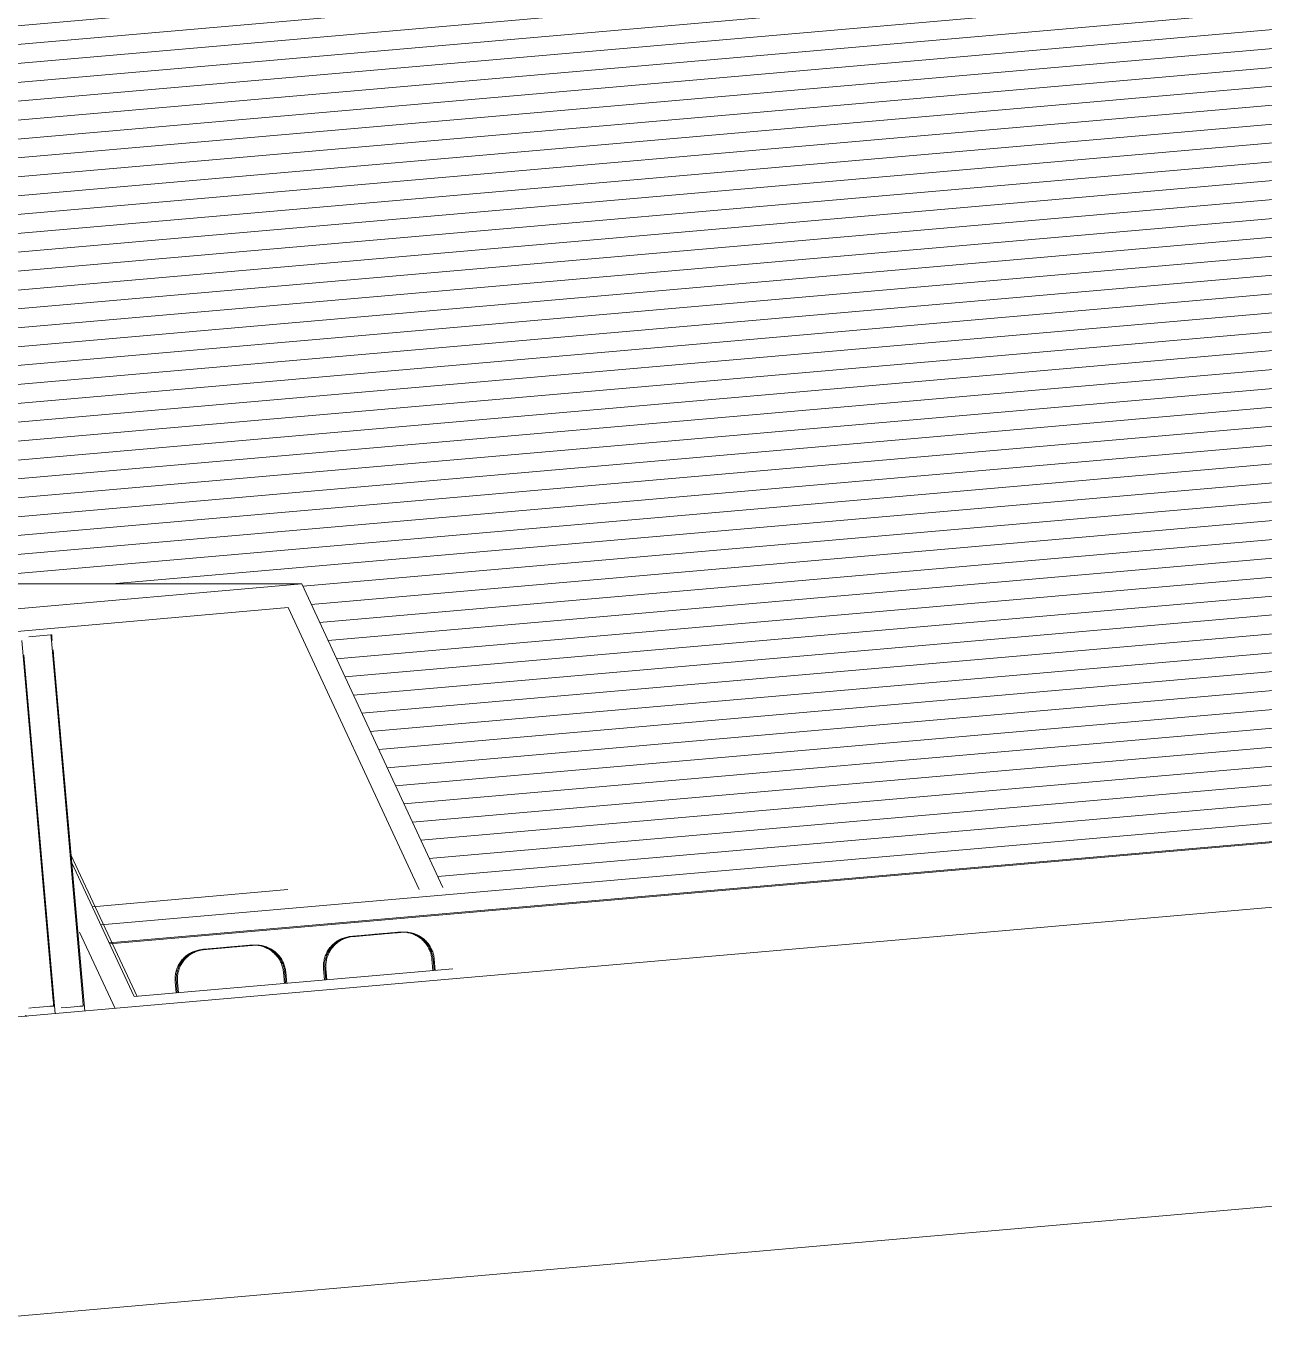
# Model space of a CAD drawing. Header units: millimetres. Extents: x 4237772 to 4686020, y -673 to 29459.
# Drawn here: x 4323002.2 to 4323168.4, y 16759.9 to 16933.9 of the extents above; entities that cross this region are included whole.
import ezdxf

# ---------------------------------------------------------------- set-up
doc = ezdxf.new("R2010")
doc.units = ezdxf.units.MM
for name, color, linetype, lineweight in [('A-ROOF', 132, 'Continuous', 5), ('A-ROOF-PATT', 132, 'Continuous', 5), ('Q-SPCQ', 91, 'Continuous', 5)]:
    doc.layers.add(name, color=color, linetype=linetype, lineweight=lineweight)

# ---------------------------------------------------------------- blocks, each defined once
blk = doc.blocks.new('Static Line_Sayfa_Metal Deck_Pan Mount - Up to 15 _ pitch - Max 2 Users-1865617-SECTION - GRIDS C4-C5')
at = {"layer": 'Q-SPCQ'}
for p, q in [((4323039.24, 16858.97), (4322957.98, 16851.83)), ((4323039.24, 16858.97), (4322991.19, 16858.97)), ((4323058.17, 16818.22), (4323039.24, 16858.97)), ((4322993.68, 16851.95), (4323037.41, 16855.79)), ((4323037.41, 16855.79), (4323055, 16817.94))]:
    blk.add_line(p, q, dxfattribs=at)
blk = doc.blocks.new('Static Line_Sayfa_Metal Deck_Pan Mount - Up to 15 _ pitch - Max 2 Users-1847625-SECTION - GRIDS C4-C5')
at = {"layer": 'Q-SPCQ'}
for p, q in [((4323001.67, 16851.39), (4323005.89, 16803.07)), ((4323005.57, 16852.13), (4323002.6, 16851.87)), ((4323005.69, 16852.13), (4323005.57, 16852.13)), ((4323005.64, 16851.39), (4323009.85, 16803.07)), ((4323001.96, 16849.39), (4323006.17, 16801.3)), ((4323005.93, 16849.39), (4323010.11, 16801.64)), ((4323008.27, 16822.62), (4323017.14, 16803.6)), ((4323016.77, 16803.59), (4323008.36, 16821.61)), ((4323009.43, 16812.22), (4323014.2, 16802)), ((4323052.36, 16812.22), (4323052.37, 16812.22)), ((4323052.52, 16812.22), (4323052.53, 16812.22)), ((4323052.68, 16812.22), (4323052.69, 16812.22)), ((4323056.84, 16807.09), (4323056.71, 16808.59)), ((4323057, 16807.09), (4323056.87, 16808.59)), ((4323057.16, 16807.09), (4323057.03, 16808.59)), ((4323059.5, 16807.33), (4323016.77, 16803.59)), ((4323036.92, 16805.35), (4323036.79, 16806.84)), ((4323037.08, 16805.35), (4323036.95, 16806.84)), ((4323037.24, 16805.35), (4323037.11, 16806.84)), ((4323042.17, 16807.32), (4323042.3, 16805.82)), ((4323042.33, 16807.32), (4323042.46, 16805.82)), ((4323042.49, 16807.32), (4323042.62, 16805.82)), ((4323022.25, 16805.57), (4323022.38, 16804.08)), ((4323022.41, 16805.57), (4323022.54, 16804.08)), ((4323022.56, 16805.57), (4323022.7, 16804.08)), ((4323005.95, 16802.32), (4323005.92, 16802.32)), ((4323009.92, 16802.32), (4323009.89, 16802.32))]:
    blk.add_line(p, q, dxfattribs=at)
at = {"layer": 'Q-SPCQ', "flags": 128}
for points in [[(4323042.17, 16807.32), (4323042.16, 16807.47), (4323042.16, 16807.63), (4323042.16, 16807.79), (4323042.17, 16807.95), (4323042.18, 16808.11), (4323042.2, 16808.27), (4323042.23, 16808.43), (4323042.26, 16808.59), (4323042.3, 16808.74), (4323042.35, 16808.89), (4323042.4, 16809.05), (4323042.46, 16809.19), (4323042.52, 16809.34), (4323042.59, 16809.49), (4323042.67, 16809.63), (4323042.75, 16809.76), (4323042.84, 16809.9), (4323042.93, 16810.03), (4323043.03, 16810.16), (4323043.13, 16810.28), (4323043.24, 16810.4), (4323043.35, 16810.51), (4323043.46, 16810.62), (4323043.58, 16810.73), (4323043.71, 16810.83), (4323043.84, 16810.92), (4323043.97, 16811.01), (4323044.11, 16811.1), (4323044.24, 16811.18), (4323044.39, 16811.25), (4323044.53, 16811.32), (4323044.68, 16811.38), (4323044.83, 16811.44), (4323044.98, 16811.49), (4323045.13, 16811.53), (4323045.29, 16811.57), (4323045.45, 16811.6), (4323045.6, 16811.63), (4323045.76, 16811.64), (4323045.81, 16811.65)], [(4323042.33, 16807.32), (4323042.32, 16807.47), (4323042.31, 16807.63), (4323042.32, 16807.79), (4323042.32, 16807.95), (4323042.34, 16808.11), (4323042.36, 16808.27), (4323042.39, 16808.43), (4323042.42, 16808.59), (4323042.46, 16808.74), (4323042.51, 16808.89), (4323042.56, 16809.05), (4323042.62, 16809.19), (4323042.68, 16809.34), (4323042.75, 16809.49), (4323042.83, 16809.63), (4323042.91, 16809.76), (4323043, 16809.9), (4323043.09, 16810.03), (4323043.19, 16810.16), (4323043.29, 16810.28), (4323043.39, 16810.4), (4323043.51, 16810.51), (4323043.62, 16810.62), (4323043.74, 16810.73), (4323043.87, 16810.83), (4323044, 16810.92), (4323044.13, 16811.01), (4323044.26, 16811.1), (4323044.4, 16811.18), (4323044.55, 16811.25), (4323044.69, 16811.32), (4323044.84, 16811.38), (4323044.99, 16811.44), (4323045.14, 16811.49), (4323045.29, 16811.53), (4323045.45, 16811.57), (4323045.61, 16811.6), (4323045.76, 16811.63), (4323045.92, 16811.64), (4323045.97, 16811.65)], [(4323042.49, 16807.32), (4323042.48, 16807.47), (4323042.47, 16807.63), (4323042.48, 16807.79), (4323042.48, 16807.95), (4323042.5, 16808.11), (4323042.52, 16808.27), (4323042.55, 16808.43), (4323042.58, 16808.59), (4323042.62, 16808.74), (4323042.67, 16808.89), (4323042.72, 16809.05), (4323042.78, 16809.19), (4323042.84, 16809.34), (4323042.91, 16809.49), (4323042.99, 16809.63), (4323043.07, 16809.76), (4323043.16, 16809.9), (4323043.25, 16810.03), (4323043.35, 16810.16), (4323043.45, 16810.28), (4323043.55, 16810.4), (4323043.67, 16810.51), (4323043.78, 16810.62), (4323043.9, 16810.73), (4323044.03, 16810.83), (4323044.16, 16810.92), (4323044.29, 16811.01), (4323044.42, 16811.1), (4323044.56, 16811.18), (4323044.7, 16811.25), (4323044.85, 16811.32), (4323045, 16811.38), (4323045.15, 16811.44), (4323045.3, 16811.49), (4323045.45, 16811.53), (4323045.61, 16811.57), (4323045.77, 16811.6), (4323045.92, 16811.63), (4323046.08, 16811.64), (4323046.13, 16811.65)], [(4323045.81, 16811.65), (4323045.82, 16811.65), (4323045.83, 16811.65), (4323045.85, 16811.65), (4323045.87, 16811.65), (4323045.9, 16811.66), (4323045.93, 16811.66), (4323045.97, 16811.66), (4323046.02, 16811.67), (4323046.07, 16811.67), (4323046.12, 16811.68), (4323046.18, 16811.68), (4323046.24, 16811.69), (4323046.31, 16811.69), (4323046.38, 16811.7), (4323046.46, 16811.71), (4323046.54, 16811.71), (4323046.62, 16811.72), (4323046.71, 16811.73), (4323046.8, 16811.74), (4323046.9, 16811.74), (4323047, 16811.75), (4323047.1, 16811.76), (4323047.21, 16811.77), (4323047.32, 16811.78), (4323047.43, 16811.79), (4323047.54, 16811.8), (4323047.66, 16811.81), (4323047.78, 16811.82), (4323047.9, 16811.83), (4323048.02, 16811.84), (4323048.15, 16811.85), (4323048.28, 16811.86), (4323048.4, 16811.88), (4323048.53, 16811.89), (4323048.66, 16811.9), (4323048.79, 16811.91), (4323048.92, 16811.92), (4323049.06, 16811.93), (4323049.09, 16811.94)], [(4323049.09, 16811.94), (4323048.96, 16811.92), (4323048.83, 16811.91), (4323048.7, 16811.9), (4323048.57, 16811.89), (4323048.44, 16811.88), (4323048.31, 16811.87), (4323048.18, 16811.86), (4323048.06, 16811.85), (4323047.93, 16811.83), (4323047.81, 16811.82), (4323047.69, 16811.81), (4323047.57, 16811.8), (4323047.46, 16811.79), (4323047.34, 16811.78), (4323047.23, 16811.77), (4323047.13, 16811.76), (4323047.02, 16811.76), (4323046.92, 16811.75), (4323046.83, 16811.74), (4323046.73, 16811.73), (4323046.64, 16811.72), (4323046.56, 16811.71), (4323046.48, 16811.71), (4323046.4, 16811.7), (4323046.33, 16811.69), (4323046.26, 16811.69), (4323046.19, 16811.68), (4323046.13, 16811.68), (4323046.08, 16811.67), (4323046.03, 16811.67), (4323045.98, 16811.66), (4323045.94, 16811.66), (4323045.91, 16811.66), (4323045.88, 16811.65), (4323045.85, 16811.65), (4323045.83, 16811.65), (4323045.82, 16811.65), (4323045.81, 16811.65)], [(4323045.97, 16811.65), (4323045.98, 16811.65), (4323045.99, 16811.65), (4323046.01, 16811.65), (4323046.03, 16811.65), (4323046.06, 16811.66), (4323046.09, 16811.66), (4323046.13, 16811.66), (4323046.18, 16811.67), (4323046.23, 16811.67), (4323046.28, 16811.68), (4323046.34, 16811.68), (4323046.4, 16811.69), (4323046.47, 16811.69), (4323046.54, 16811.7), (4323046.62, 16811.71), (4323046.7, 16811.71), (4323046.78, 16811.72), (4323046.87, 16811.73), (4323046.96, 16811.74), (4323047.06, 16811.74), (4323047.16, 16811.75), (4323047.26, 16811.76), (4323047.37, 16811.77), (4323047.48, 16811.78), (4323047.59, 16811.79), (4323047.7, 16811.8), (4323047.82, 16811.81), (4323047.94, 16811.82), (4323048.06, 16811.83), (4323048.18, 16811.84), (4323048.31, 16811.85), (4323048.44, 16811.86), (4323048.56, 16811.88), (4323048.69, 16811.89), (4323048.82, 16811.9), (4323048.95, 16811.91), (4323049.08, 16811.92), (4323049.22, 16811.93), (4323049.25, 16811.94)], [(4323049.25, 16811.94), (4323049.12, 16811.92), (4323048.99, 16811.91), (4323048.86, 16811.9), (4323048.73, 16811.89), (4323048.6, 16811.88), (4323048.47, 16811.87), (4323048.34, 16811.86), (4323048.22, 16811.85), (4323048.09, 16811.83), (4323047.97, 16811.82), (4323047.85, 16811.81), (4323047.73, 16811.8), (4323047.62, 16811.79), (4323047.5, 16811.78), (4323047.39, 16811.77), (4323047.29, 16811.76), (4323047.18, 16811.76), (4323047.08, 16811.75), (4323046.99, 16811.74), (4323046.89, 16811.73), (4323046.8, 16811.72), (4323046.72, 16811.71), (4323046.64, 16811.71), (4323046.56, 16811.7), (4323046.49, 16811.69), (4323046.42, 16811.69), (4323046.35, 16811.68), (4323046.29, 16811.68), (4323046.24, 16811.67), (4323046.19, 16811.67), (4323046.14, 16811.66), (4323046.1, 16811.66), (4323046.07, 16811.66), (4323046.04, 16811.65), (4323046.01, 16811.65), (4323045.99, 16811.65), (4323045.98, 16811.65), (4323045.97, 16811.65)], [(4323046.13, 16811.65), (4323046.14, 16811.65), (4323046.15, 16811.65), (4323046.17, 16811.65), (4323046.19, 16811.65), (4323046.22, 16811.66), (4323046.25, 16811.66), (4323046.29, 16811.66), (4323046.34, 16811.67), (4323046.38, 16811.67), (4323046.44, 16811.68), (4323046.5, 16811.68), (4323046.56, 16811.69), (4323046.63, 16811.69), (4323046.7, 16811.7), (4323046.78, 16811.71), (4323046.86, 16811.71), (4323046.94, 16811.72), (4323047.03, 16811.73), (4323047.12, 16811.74), (4323047.22, 16811.74), (4323047.32, 16811.75), (4323047.42, 16811.76), (4323047.53, 16811.77), (4323047.64, 16811.78), (4323047.75, 16811.79), (4323047.86, 16811.8), (4323047.98, 16811.81), (4323048.1, 16811.82), (4323048.22, 16811.83), (4323048.34, 16811.84), (4323048.47, 16811.85), (4323048.6, 16811.86), (4323048.72, 16811.88), (4323048.85, 16811.89), (4323048.98, 16811.9), (4323049.11, 16811.91), (4323049.24, 16811.92), (4323049.38, 16811.93), (4323049.41, 16811.94)], [(4323049.41, 16811.94), (4323049.28, 16811.92), (4323049.15, 16811.91), (4323049.01, 16811.9), (4323048.88, 16811.89), (4323048.76, 16811.88), (4323048.63, 16811.87), (4323048.5, 16811.86), (4323048.37, 16811.85), (4323048.25, 16811.83), (4323048.13, 16811.82), (4323048.01, 16811.81), (4323047.89, 16811.8), (4323047.78, 16811.79), (4323047.66, 16811.78), (4323047.55, 16811.77), (4323047.45, 16811.76), (4323047.34, 16811.76), (4323047.24, 16811.75), (4323047.15, 16811.74), (4323047.05, 16811.73), (4323046.96, 16811.72), (4323046.88, 16811.71), (4323046.8, 16811.71), (4323046.72, 16811.7), (4323046.64, 16811.69), (4323046.58, 16811.69), (4323046.51, 16811.68), (4323046.45, 16811.68), (4323046.4, 16811.67), (4323046.35, 16811.67), (4323046.3, 16811.66), (4323046.26, 16811.66), (4323046.23, 16811.66), (4323046.2, 16811.65), (4323046.17, 16811.65), (4323046.15, 16811.65), (4323046.14, 16811.65), (4323046.13, 16811.65)], [(4323052.37, 16812.22), (4323052.37, 16812.22), (4323052.35, 16812.22), (4323052.34, 16812.22), (4323052.31, 16812.22), (4323052.28, 16812.22), (4323052.25, 16812.21), (4323052.21, 16812.21), (4323052.17, 16812.21), (4323052.12, 16812.2), (4323052.06, 16812.2), (4323052.01, 16812.19), (4323051.94, 16812.19), (4323051.88, 16812.18), (4323051.8, 16812.17), (4323051.73, 16812.17), (4323051.65, 16812.16), (4323051.56, 16812.15), (4323051.47, 16812.14), (4323051.38, 16812.14), (4323051.28, 16812.13), (4323051.19, 16812.12), (4323051.08, 16812.11), (4323050.98, 16812.1), (4323050.87, 16812.09), (4323050.75, 16812.08), (4323050.64, 16812.07), (4323050.52, 16812.06), (4323050.4, 16812.05), (4323050.28, 16812.04), (4323050.16, 16812.03), (4323050.03, 16812.02), (4323049.91, 16812.01), (4323049.78, 16812), (4323049.65, 16811.99), (4323049.52, 16811.97), (4323049.39, 16811.96), (4323049.26, 16811.95), (4323049.13, 16811.94), (4323049.09, 16811.94)], [(4323049.09, 16811.94), (4323049.23, 16811.95), (4323049.36, 16811.96), (4323049.49, 16811.97), (4323049.62, 16811.98), (4323049.75, 16811.99), (4323049.87, 16812), (4323050, 16812.02), (4323050.13, 16812.03), (4323050.25, 16812.04), (4323050.37, 16812.05), (4323050.49, 16812.06), (4323050.61, 16812.07), (4323050.73, 16812.08), (4323050.84, 16812.09), (4323050.95, 16812.1), (4323051.06, 16812.11), (4323051.16, 16812.12), (4323051.26, 16812.13), (4323051.36, 16812.13), (4323051.45, 16812.14), (4323051.54, 16812.15), (4323051.63, 16812.16), (4323051.71, 16812.16), (4323051.78, 16812.17), (4323051.86, 16812.18), (4323051.93, 16812.18), (4323051.99, 16812.19), (4323052.05, 16812.19), (4323052.1, 16812.2), (4323052.15, 16812.2), (4323052.2, 16812.21), (4323052.24, 16812.21), (4323052.28, 16812.21), (4323052.3, 16812.22), (4323052.33, 16812.22), (4323052.35, 16812.22), (4323052.36, 16812.22)], [(4323052.53, 16812.22), (4323052.53, 16812.22), (4323052.51, 16812.22), (4323052.49, 16812.22), (4323052.47, 16812.22), (4323052.44, 16812.22), (4323052.41, 16812.21), (4323052.37, 16812.21), (4323052.33, 16812.21), (4323052.28, 16812.2), (4323052.22, 16812.2), (4323052.17, 16812.19), (4323052.1, 16812.19), (4323052.03, 16812.18), (4323051.96, 16812.17), (4323051.89, 16812.17), (4323051.81, 16812.16), (4323051.72, 16812.15), (4323051.63, 16812.14), (4323051.54, 16812.14), (4323051.44, 16812.13), (4323051.34, 16812.12), (4323051.24, 16812.11), (4323051.14, 16812.1), (4323051.03, 16812.09), (4323050.91, 16812.08), (4323050.8, 16812.07), (4323050.68, 16812.06), (4323050.56, 16812.05), (4323050.44, 16812.04), (4323050.32, 16812.03), (4323050.19, 16812.02), (4323050.07, 16812.01), (4323049.94, 16812), (4323049.81, 16811.99), (4323049.68, 16811.97), (4323049.55, 16811.96), (4323049.42, 16811.95), (4323049.29, 16811.94), (4323049.25, 16811.94)], [(4323049.25, 16811.94), (4323049.38, 16811.95), (4323049.52, 16811.96), (4323049.65, 16811.97), (4323049.78, 16811.98), (4323049.91, 16811.99), (4323050.03, 16812), (4323050.16, 16812.02), (4323050.29, 16812.03), (4323050.41, 16812.04), (4323050.53, 16812.05), (4323050.65, 16812.06), (4323050.77, 16812.07), (4323050.89, 16812.08), (4323051, 16812.09), (4323051.11, 16812.1), (4323051.22, 16812.11), (4323051.32, 16812.12), (4323051.42, 16812.13), (4323051.52, 16812.13), (4323051.61, 16812.14), (4323051.7, 16812.15), (4323051.78, 16812.16), (4323051.87, 16812.16), (4323051.94, 16812.17), (4323052.02, 16812.18), (4323052.09, 16812.18), (4323052.15, 16812.19), (4323052.21, 16812.19), (4323052.26, 16812.2), (4323052.31, 16812.2), (4323052.36, 16812.21), (4323052.4, 16812.21), (4323052.43, 16812.21), (4323052.46, 16812.22), (4323052.49, 16812.22), (4323052.51, 16812.22), (4323052.52, 16812.22)], [(4323052.69, 16812.22), (4323052.69, 16812.22), (4323052.67, 16812.22), (4323052.65, 16812.22), (4323052.63, 16812.22), (4323052.6, 16812.22), (4323052.57, 16812.21), (4323052.53, 16812.21), (4323052.49, 16812.21), (4323052.44, 16812.2), (4323052.38, 16812.2), (4323052.32, 16812.19), (4323052.26, 16812.19), (4323052.19, 16812.18), (4323052.12, 16812.17), (4323052.05, 16812.17), (4323051.97, 16812.16), (4323051.88, 16812.15), (4323051.79, 16812.14), (4323051.7, 16812.14), (4323051.6, 16812.13), (4323051.5, 16812.12), (4323051.4, 16812.11), (4323051.29, 16812.1), (4323051.19, 16812.09), (4323051.07, 16812.08), (4323050.96, 16812.07), (4323050.84, 16812.06), (4323050.72, 16812.05), (4323050.6, 16812.04), (4323050.48, 16812.03), (4323050.35, 16812.02), (4323050.23, 16812.01), (4323050.1, 16812), (4323049.97, 16811.99), (4323049.84, 16811.97), (4323049.71, 16811.96), (4323049.58, 16811.95), (4323049.45, 16811.94), (4323049.41, 16811.94)], [(4323049.41, 16811.94), (4323049.54, 16811.95), (4323049.68, 16811.96), (4323049.81, 16811.97), (4323049.94, 16811.98), (4323050.07, 16811.99), (4323050.19, 16812), (4323050.32, 16812.02), (4323050.45, 16812.03), (4323050.57, 16812.04), (4323050.69, 16812.05), (4323050.81, 16812.06), (4323050.93, 16812.07), (4323051.04, 16812.08), (4323051.16, 16812.09), (4323051.27, 16812.1), (4323051.37, 16812.11), (4323051.48, 16812.12), (4323051.58, 16812.13), (4323051.68, 16812.13), (4323051.77, 16812.14), (4323051.86, 16812.15), (4323051.94, 16812.16), (4323052.03, 16812.16), (4323052.1, 16812.17), (4323052.18, 16812.18), (4323052.25, 16812.18), (4323052.31, 16812.19), (4323052.37, 16812.19), (4323052.42, 16812.2), (4323052.47, 16812.2), (4323052.52, 16812.21), (4323052.56, 16812.21), (4323052.59, 16812.21), (4323052.62, 16812.22), (4323052.65, 16812.22), (4323052.67, 16812.22), (4323052.68, 16812.22)], [(4323052.38, 16812.22), (4323052.54, 16812.23), (4323052.7, 16812.24), (4323052.86, 16812.24), (4323053.02, 16812.23), (4323053.18, 16812.21), (4323053.33, 16812.19), (4323053.49, 16812.16), (4323053.65, 16812.13), (4323053.8, 16812.09), (4323053.96, 16812.04), (4323054.11, 16811.99), (4323054.26, 16811.93), (4323054.4, 16811.87), (4323054.55, 16811.8), (4323054.69, 16811.72), (4323054.83, 16811.64), (4323054.96, 16811.56), (4323055.09, 16811.46), (4323055.22, 16811.37), (4323055.34, 16811.27), (4323055.46, 16811.16), (4323055.57, 16811.05), (4323055.68, 16810.93), (4323055.79, 16810.81), (4323055.89, 16810.69), (4323055.99, 16810.56), (4323056.08, 16810.42), (4323056.16, 16810.29), (4323056.24, 16810.15), (4323056.31, 16810.01), (4323056.38, 16809.86), (4323056.44, 16809.72), (4323056.5, 16809.57), (4323056.55, 16809.41), (4323056.59, 16809.26), (4323056.63, 16809.1), (4323056.66, 16808.95), (4323056.69, 16808.79), (4323056.71, 16808.63), (4323056.71, 16808.59)], [(4323052.54, 16812.22), (4323052.7, 16812.23), (4323052.86, 16812.24), (4323053.02, 16812.24), (4323053.18, 16812.23), (4323053.34, 16812.21), (4323053.49, 16812.19), (4323053.65, 16812.16), (4323053.81, 16812.13), (4323053.96, 16812.09), (4323054.12, 16812.04), (4323054.27, 16811.99), (4323054.42, 16811.93), (4323054.56, 16811.87), (4323054.71, 16811.8), (4323054.85, 16811.72), (4323054.99, 16811.64), (4323055.12, 16811.56), (4323055.25, 16811.46), (4323055.38, 16811.37), (4323055.5, 16811.27), (4323055.62, 16811.16), (4323055.73, 16811.05), (4323055.84, 16810.93), (4323055.95, 16810.81), (4323056.05, 16810.69), (4323056.15, 16810.56), (4323056.24, 16810.42), (4323056.32, 16810.29), (4323056.4, 16810.15), (4323056.47, 16810.01), (4323056.54, 16809.86), (4323056.6, 16809.72), (4323056.66, 16809.57), (4323056.71, 16809.41), (4323056.75, 16809.26), (4323056.79, 16809.1), (4323056.82, 16808.95), (4323056.85, 16808.79), (4323056.87, 16808.63), (4323056.87, 16808.59)], [(4323052.7, 16812.22), (4323052.86, 16812.23), (4323053.02, 16812.24), (4323053.18, 16812.24), (4323053.34, 16812.23), (4323053.49, 16812.21), (4323053.65, 16812.19), (4323053.81, 16812.16), (4323053.97, 16812.13), (4323054.12, 16812.09), (4323054.28, 16812.04), (4323054.43, 16811.99), (4323054.58, 16811.93), (4323054.72, 16811.87), (4323054.87, 16811.8), (4323055.01, 16811.72), (4323055.14, 16811.64), (4323055.28, 16811.56), (4323055.41, 16811.46), (4323055.54, 16811.37), (4323055.66, 16811.27), (4323055.78, 16811.16), (4323055.89, 16811.05), (4323056, 16810.93), (4323056.11, 16810.81), (4323056.21, 16810.69), (4323056.3, 16810.56), (4323056.39, 16810.42), (4323056.48, 16810.29), (4323056.56, 16810.15), (4323056.63, 16810.01), (4323056.7, 16809.86), (4323056.76, 16809.72), (4323056.82, 16809.57), (4323056.87, 16809.41), (4323056.91, 16809.26), (4323056.95, 16809.1), (4323056.98, 16808.95), (4323057.01, 16808.79), (4323057.03, 16808.63), (4323057.03, 16808.59)], [(4323022.25, 16805.57), (4323022.24, 16805.73), (4323022.23, 16805.89), (4323022.23, 16806.05), (4323022.24, 16806.21), (4323022.26, 16806.37), (4323022.28, 16806.53), (4323022.31, 16806.69), (4323022.34, 16806.84), (4323022.38, 16807), (4323022.43, 16807.15), (4323022.48, 16807.3), (4323022.54, 16807.45), (4323022.6, 16807.6), (4323022.67, 16807.74), (4323022.75, 16807.88), (4323022.83, 16808.02), (4323022.91, 16808.16), (4323023.01, 16808.29), (4323023.1, 16808.41), (4323023.2, 16808.54), (4323023.31, 16808.66), (4323023.42, 16808.77), (4323023.54, 16808.88), (4323023.66, 16808.99), (4323023.78, 16809.09), (4323023.91, 16809.18), (4323024.05, 16809.27), (4323024.18, 16809.36), (4323024.32, 16809.43), (4323024.46, 16809.51), (4323024.61, 16809.58), (4323024.75, 16809.64), (4323024.9, 16809.69), (4323025.06, 16809.74), (4323025.21, 16809.79), (4323025.37, 16809.83), (4323025.52, 16809.86), (4323025.68, 16809.88), (4323025.84, 16809.9), (4323025.88, 16809.91)], [(4323022.41, 16805.57), (4323022.39, 16805.73), (4323022.39, 16805.89), (4323022.39, 16806.05), (4323022.4, 16806.21), (4323022.42, 16806.37), (4323022.44, 16806.53), (4323022.46, 16806.69), (4323022.5, 16806.84), (4323022.54, 16807), (4323022.58, 16807.15), (4323022.64, 16807.3), (4323022.69, 16807.45), (4323022.76, 16807.6), (4323022.83, 16807.74), (4323022.9, 16807.88), (4323022.99, 16808.02), (4323023.07, 16808.16), (4323023.16, 16808.29), (4323023.26, 16808.41), (4323023.36, 16808.54), (4323023.47, 16808.66), (4323023.58, 16808.77), (4323023.7, 16808.88), (4323023.82, 16808.99), (4323023.94, 16809.09), (4323024.07, 16809.18), (4323024.2, 16809.27), (4323024.34, 16809.36), (4323024.48, 16809.43), (4323024.62, 16809.51), (4323024.77, 16809.58), (4323024.91, 16809.64), (4323025.06, 16809.69), (4323025.22, 16809.74), (4323025.37, 16809.79), (4323025.53, 16809.83), (4323025.68, 16809.86), (4323025.84, 16809.88), (4323026, 16809.9), (4323026.04, 16809.91)], [(4323022.56, 16805.57), (4323022.55, 16805.73), (4323022.55, 16805.89), (4323022.55, 16806.05), (4323022.56, 16806.21), (4323022.58, 16806.37), (4323022.6, 16806.53), (4323022.62, 16806.69), (4323022.66, 16806.84), (4323022.7, 16807), (4323022.74, 16807.15), (4323022.8, 16807.3), (4323022.85, 16807.45), (4323022.92, 16807.6), (4323022.99, 16807.74), (4323023.06, 16807.88), (4323023.15, 16808.02), (4323023.23, 16808.16), (4323023.32, 16808.29), (4323023.42, 16808.41), (4323023.52, 16808.54), (4323023.63, 16808.66), (4323023.74, 16808.77), (4323023.86, 16808.88), (4323023.98, 16808.99), (4323024.1, 16809.09), (4323024.23, 16809.18), (4323024.36, 16809.27), (4323024.5, 16809.36), (4323024.64, 16809.43), (4323024.78, 16809.51), (4323024.93, 16809.58), (4323025.07, 16809.64), (4323025.22, 16809.69), (4323025.38, 16809.74), (4323025.53, 16809.79), (4323025.68, 16809.83), (4323025.84, 16809.86), (4323026, 16809.88), (4323026.16, 16809.9), (4323026.2, 16809.91)], [(4323025.89, 16809.91), (4323025.89, 16809.91), (4323025.91, 16809.91), (4323025.92, 16809.91), (4323025.95, 16809.91), (4323025.98, 16809.91), (4323026.01, 16809.92), (4323026.05, 16809.92), (4323026.09, 16809.92), (4323026.14, 16809.93), (4323026.2, 16809.93), (4323026.25, 16809.94), (4323026.32, 16809.94), (4323026.38, 16809.95), (4323026.46, 16809.96), (4323026.53, 16809.96), (4323026.61, 16809.97), (4323026.7, 16809.98), (4323026.79, 16809.98), (4323026.88, 16809.99), (4323026.97, 16810), (4323027.07, 16810.01), (4323027.18, 16810.02), (4323027.28, 16810.03), (4323027.39, 16810.04), (4323027.5, 16810.05), (4323027.62, 16810.06), (4323027.74, 16810.07), (4323027.86, 16810.08), (4323027.98, 16810.09), (4323028.1, 16810.1), (4323028.23, 16810.11), (4323028.35, 16810.12), (4323028.48, 16810.13), (4323028.61, 16810.14), (4323028.74, 16810.16), (4323028.87, 16810.17), (4323029, 16810.18), (4323029.13, 16810.19), (4323029.17, 16810.19)], [(4323029.17, 16810.19), (4323029.03, 16810.18), (4323028.9, 16810.17), (4323028.77, 16810.16), (4323028.64, 16810.15), (4323028.51, 16810.14), (4323028.38, 16810.12), (4323028.26, 16810.11), (4323028.13, 16810.1), (4323028.01, 16810.09), (4323027.89, 16810.08), (4323027.77, 16810.07), (4323027.65, 16810.06), (4323027.53, 16810.05), (4323027.42, 16810.04), (4323027.31, 16810.03), (4323027.2, 16810.02), (4323027.1, 16810.01), (4323027, 16810), (4323026.9, 16809.99), (4323026.81, 16809.99), (4323026.72, 16809.98), (4323026.63, 16809.97), (4323026.55, 16809.96), (4323026.48, 16809.96), (4323026.4, 16809.95), (4323026.33, 16809.95), (4323026.27, 16809.94), (4323026.21, 16809.93), (4323026.15, 16809.93), (4323026.1, 16809.93), (4323026.06, 16809.92), (4323026.02, 16809.92), (4323025.98, 16809.91), (4323025.95, 16809.91), (4323025.93, 16809.91), (4323025.91, 16809.91), (4323025.9, 16809.91), (4323025.89, 16809.91)], [(4323026.04, 16809.91), (4323026.05, 16809.91), (4323026.07, 16809.91), (4323026.08, 16809.91), (4323026.11, 16809.91), (4323026.14, 16809.91), (4323026.17, 16809.92), (4323026.21, 16809.92), (4323026.25, 16809.92), (4323026.3, 16809.93), (4323026.35, 16809.93), (4323026.41, 16809.94), (4323026.48, 16809.94), (4323026.54, 16809.95), (4323026.62, 16809.96), (4323026.69, 16809.96), (4323026.77, 16809.97), (4323026.86, 16809.98), (4323026.95, 16809.98), (4323027.04, 16809.99), (4323027.13, 16810), (4323027.23, 16810.01), (4323027.34, 16810.02), (4323027.44, 16810.03), (4323027.55, 16810.04), (4323027.66, 16810.05), (4323027.78, 16810.06), (4323027.9, 16810.07), (4323028.02, 16810.08), (4323028.14, 16810.09), (4323028.26, 16810.1), (4323028.39, 16810.11), (4323028.51, 16810.12), (4323028.64, 16810.13), (4323028.77, 16810.14), (4323028.9, 16810.16), (4323029.03, 16810.17), (4323029.16, 16810.18), (4323029.29, 16810.19), (4323029.33, 16810.19)], [(4323029.32, 16810.19), (4323029.19, 16810.18), (4323029.06, 16810.17), (4323028.93, 16810.16), (4323028.8, 16810.15), (4323028.67, 16810.14), (4323028.54, 16810.12), (4323028.42, 16810.11), (4323028.29, 16810.1), (4323028.17, 16810.09), (4323028.05, 16810.08), (4323027.93, 16810.07), (4323027.81, 16810.06), (4323027.69, 16810.05), (4323027.58, 16810.04), (4323027.47, 16810.03), (4323027.36, 16810.02), (4323027.26, 16810.01), (4323027.16, 16810), (4323027.06, 16809.99), (4323026.97, 16809.99), (4323026.88, 16809.98), (4323026.79, 16809.97), (4323026.71, 16809.96), (4323026.63, 16809.96), (4323026.56, 16809.95), (4323026.49, 16809.95), (4323026.43, 16809.94), (4323026.37, 16809.93), (4323026.31, 16809.93), (4323026.26, 16809.93), (4323026.22, 16809.92), (4323026.18, 16809.92), (4323026.14, 16809.91), (4323026.11, 16809.91), (4323026.09, 16809.91), (4323026.07, 16809.91), (4323026.06, 16809.91), (4323026.05, 16809.91)], [(4323026.2, 16809.91), (4323026.21, 16809.91), (4323026.22, 16809.91), (4323026.24, 16809.91), (4323026.27, 16809.91), (4323026.3, 16809.91), (4323026.33, 16809.92), (4323026.37, 16809.92), (4323026.41, 16809.92), (4323026.46, 16809.93), (4323026.51, 16809.93), (4323026.57, 16809.94), (4323026.64, 16809.94), (4323026.7, 16809.95), (4323026.77, 16809.96), (4323026.85, 16809.96), (4323026.93, 16809.97), (4323027.02, 16809.98), (4323027.11, 16809.98), (4323027.2, 16809.99), (4323027.29, 16810), (4323027.39, 16810.01), (4323027.5, 16810.02), (4323027.6, 16810.03), (4323027.71, 16810.04), (4323027.82, 16810.05), (4323027.94, 16810.06), (4323028.06, 16810.07), (4323028.17, 16810.08), (4323028.3, 16810.09), (4323028.42, 16810.1), (4323028.54, 16810.11), (4323028.67, 16810.12), (4323028.8, 16810.13), (4323028.93, 16810.14), (4323029.06, 16810.16), (4323029.19, 16810.17), (4323029.32, 16810.18), (4323029.45, 16810.19), (4323029.49, 16810.19)], [(4323029.48, 16810.19), (4323029.35, 16810.18), (4323029.22, 16810.17), (4323029.09, 16810.16), (4323028.96, 16810.15), (4323028.83, 16810.14), (4323028.7, 16810.12), (4323028.58, 16810.11), (4323028.45, 16810.1), (4323028.33, 16810.09), (4323028.21, 16810.08), (4323028.09, 16810.07), (4323027.97, 16810.06), (4323027.85, 16810.05), (4323027.74, 16810.04), (4323027.63, 16810.03), (4323027.52, 16810.02), (4323027.42, 16810.01), (4323027.32, 16810), (4323027.22, 16809.99), (4323027.13, 16809.99), (4323027.04, 16809.98), (4323026.95, 16809.97), (4323026.87, 16809.96), (4323026.79, 16809.96), (4323026.72, 16809.95), (4323026.65, 16809.95), (4323026.59, 16809.94), (4323026.53, 16809.93), (4323026.47, 16809.93), (4323026.42, 16809.93), (4323026.38, 16809.92), (4323026.34, 16809.92), (4323026.3, 16809.91), (4323026.27, 16809.91), (4323026.25, 16809.91), (4323026.23, 16809.91), (4323026.21, 16809.91), (4323026.21, 16809.91)], [(4323032.45, 16810.48), (4323032.44, 16810.48), (4323032.43, 16810.48), (4323032.41, 16810.48), (4323032.39, 16810.47), (4323032.36, 16810.47), (4323032.33, 16810.47), (4323032.29, 16810.47), (4323032.24, 16810.46), (4323032.19, 16810.46), (4323032.14, 16810.45), (4323032.08, 16810.45), (4323032.02, 16810.44), (4323031.95, 16810.44), (4323031.88, 16810.43), (4323031.8, 16810.42), (4323031.72, 16810.42), (4323031.64, 16810.41), (4323031.55, 16810.4), (4323031.46, 16810.39), (4323031.36, 16810.38), (4323031.26, 16810.38), (4323031.16, 16810.37), (4323031.05, 16810.36), (4323030.94, 16810.35), (4323030.83, 16810.34), (4323030.72, 16810.33), (4323030.6, 16810.32), (4323030.48, 16810.31), (4323030.36, 16810.3), (4323030.23, 16810.29), (4323030.11, 16810.28), (4323029.98, 16810.26), (4323029.86, 16810.25), (4323029.73, 16810.24), (4323029.6, 16810.23), (4323029.47, 16810.22), (4323029.33, 16810.21), (4323029.2, 16810.2), (4323029.17, 16810.19)], [(4323029.17, 16810.19), (4323029.3, 16810.2), (4323029.43, 16810.22), (4323029.56, 16810.23), (4323029.69, 16810.24), (4323029.82, 16810.25), (4323029.95, 16810.26), (4323030.08, 16810.27), (4323030.2, 16810.28), (4323030.33, 16810.29), (4323030.45, 16810.3), (4323030.57, 16810.32), (4323030.69, 16810.33), (4323030.8, 16810.34), (4323030.92, 16810.35), (4323031.02, 16810.36), (4323031.13, 16810.36), (4323031.24, 16810.37), (4323031.34, 16810.38), (4323031.43, 16810.39), (4323031.53, 16810.4), (4323031.62, 16810.41), (4323031.7, 16810.41), (4323031.78, 16810.42), (4323031.86, 16810.43), (4323031.93, 16810.43), (4323032, 16810.44), (4323032.07, 16810.45), (4323032.13, 16810.45), (4323032.18, 16810.46), (4323032.23, 16810.46), (4323032.28, 16810.46), (4323032.32, 16810.47), (4323032.35, 16810.47), (4323032.38, 16810.47), (4323032.41, 16810.48), (4323032.43, 16810.48), (4323032.44, 16810.48), (4323032.45, 16810.48)], [(4323032.61, 16810.48), (4323032.6, 16810.48), (4323032.59, 16810.48), (4323032.57, 16810.48), (4323032.55, 16810.47), (4323032.52, 16810.47), (4323032.48, 16810.47), (4323032.45, 16810.47), (4323032.4, 16810.46), (4323032.35, 16810.46), (4323032.3, 16810.45), (4323032.24, 16810.45), (4323032.18, 16810.44), (4323032.11, 16810.44), (4323032.04, 16810.43), (4323031.96, 16810.42), (4323031.88, 16810.42), (4323031.8, 16810.41), (4323031.71, 16810.4), (4323031.62, 16810.39), (4323031.52, 16810.38), (4323031.42, 16810.38), (4323031.32, 16810.37), (4323031.21, 16810.36), (4323031.1, 16810.35), (4323030.99, 16810.34), (4323030.88, 16810.33), (4323030.76, 16810.32), (4323030.64, 16810.31), (4323030.52, 16810.3), (4323030.39, 16810.29), (4323030.27, 16810.28), (4323030.14, 16810.26), (4323030.01, 16810.25), (4323029.89, 16810.24), (4323029.76, 16810.23), (4323029.63, 16810.22), (4323029.49, 16810.21), (4323029.36, 16810.2), (4323029.32, 16810.19)], [(4323029.33, 16810.19), (4323029.46, 16810.2), (4323029.59, 16810.22), (4323029.72, 16810.23), (4323029.85, 16810.24), (4323029.98, 16810.25), (4323030.11, 16810.26), (4323030.24, 16810.27), (4323030.36, 16810.28), (4323030.49, 16810.29), (4323030.61, 16810.3), (4323030.73, 16810.32), (4323030.85, 16810.33), (4323030.96, 16810.34), (4323031.07, 16810.35), (4323031.18, 16810.36), (4323031.29, 16810.36), (4323031.39, 16810.37), (4323031.5, 16810.38), (4323031.59, 16810.39), (4323031.69, 16810.4), (4323031.78, 16810.41), (4323031.86, 16810.41), (4323031.94, 16810.42), (4323032.02, 16810.43), (4323032.09, 16810.43), (4323032.16, 16810.44), (4323032.23, 16810.45), (4323032.29, 16810.45), (4323032.34, 16810.46), (4323032.39, 16810.46), (4323032.44, 16810.46), (4323032.48, 16810.47), (4323032.51, 16810.47), (4323032.54, 16810.47), (4323032.57, 16810.48), (4323032.58, 16810.48), (4323032.6, 16810.48), (4323032.61, 16810.48)], [(4323032.77, 16810.48), (4323032.76, 16810.48), (4323032.75, 16810.48), (4323032.73, 16810.48), (4323032.71, 16810.47), (4323032.68, 16810.47), (4323032.64, 16810.47), (4323032.61, 16810.47), (4323032.56, 16810.46), (4323032.51, 16810.46), (4323032.46, 16810.45), (4323032.4, 16810.45), (4323032.34, 16810.44), (4323032.27, 16810.44), (4323032.2, 16810.43), (4323032.12, 16810.42), (4323032.04, 16810.42), (4323031.96, 16810.41), (4323031.87, 16810.4), (4323031.78, 16810.39), (4323031.68, 16810.38), (4323031.58, 16810.38), (4323031.48, 16810.37), (4323031.37, 16810.36), (4323031.26, 16810.35), (4323031.15, 16810.34), (4323031.04, 16810.33), (4323030.92, 16810.32), (4323030.8, 16810.31), (4323030.68, 16810.3), (4323030.55, 16810.29), (4323030.43, 16810.28), (4323030.3, 16810.26), (4323030.17, 16810.25), (4323030.04, 16810.24), (4323029.92, 16810.23), (4323029.78, 16810.22), (4323029.65, 16810.21), (4323029.52, 16810.2), (4323029.48, 16810.19)], [(4323029.49, 16810.19), (4323029.62, 16810.2), (4323029.75, 16810.22), (4323029.88, 16810.23), (4323030.01, 16810.24), (4323030.14, 16810.25), (4323030.27, 16810.26), (4323030.4, 16810.27), (4323030.52, 16810.28), (4323030.65, 16810.29), (4323030.77, 16810.3), (4323030.89, 16810.32), (4323031.01, 16810.33), (4323031.12, 16810.34), (4323031.23, 16810.35), (4323031.34, 16810.36), (4323031.45, 16810.36), (4323031.55, 16810.37), (4323031.65, 16810.38), (4323031.75, 16810.39), (4323031.85, 16810.4), (4323031.93, 16810.41), (4323032.02, 16810.41), (4323032.1, 16810.42), (4323032.18, 16810.43), (4323032.25, 16810.43), (4323032.32, 16810.44), (4323032.39, 16810.45), (4323032.44, 16810.45), (4323032.5, 16810.46), (4323032.55, 16810.46), (4323032.59, 16810.46), (4323032.63, 16810.47), (4323032.67, 16810.47), (4323032.7, 16810.47), (4323032.72, 16810.48), (4323032.74, 16810.48), (4323032.76, 16810.48), (4323032.77, 16810.48)], [(4323032.45, 16810.48), (4323032.61, 16810.49), (4323032.77, 16810.5), (4323032.93, 16810.49), (4323033.09, 16810.49), (4323033.25, 16810.47), (4323033.41, 16810.45), (4323033.57, 16810.42), (4323033.72, 16810.39), (4323033.88, 16810.35), (4323034.03, 16810.3), (4323034.18, 16810.25), (4323034.33, 16810.19), (4323034.48, 16810.13), (4323034.62, 16810.06), (4323034.76, 16809.98), (4323034.9, 16809.9), (4323035.04, 16809.81), (4323035.17, 16809.72), (4323035.29, 16809.62), (4323035.42, 16809.52), (4323035.54, 16809.41), (4323035.65, 16809.3), (4323035.76, 16809.19), (4323035.87, 16809.07), (4323035.97, 16808.94), (4323036.06, 16808.81), (4323036.15, 16808.68), (4323036.24, 16808.55), (4323036.32, 16808.41), (4323036.39, 16808.26), (4323036.46, 16808.12), (4323036.52, 16807.97), (4323036.58, 16807.82), (4323036.63, 16807.67), (4323036.67, 16807.52), (4323036.71, 16807.36), (4323036.74, 16807.2), (4323036.76, 16807.05), (4323036.78, 16806.89), (4323036.79, 16806.84)], [(4323032.61, 16810.48), (4323032.77, 16810.49), (4323032.93, 16810.5), (4323033.09, 16810.49), (4323033.25, 16810.49), (4323033.41, 16810.47), (4323033.57, 16810.45), (4323033.73, 16810.42), (4323033.88, 16810.39), (4323034.04, 16810.35), (4323034.19, 16810.3), (4323034.34, 16810.25), (4323034.49, 16810.19), (4323034.64, 16810.13), (4323034.78, 16810.06), (4323034.92, 16809.98), (4323035.06, 16809.9), (4323035.2, 16809.81), (4323035.33, 16809.72), (4323035.45, 16809.62), (4323035.58, 16809.52), (4323035.7, 16809.41), (4323035.81, 16809.3), (4323035.92, 16809.19), (4323036.03, 16809.07), (4323036.13, 16808.94), (4323036.22, 16808.81), (4323036.31, 16808.68), (4323036.4, 16808.55), (4323036.48, 16808.41), (4323036.55, 16808.26), (4323036.62, 16808.12), (4323036.68, 16807.97), (4323036.73, 16807.82), (4323036.78, 16807.67), (4323036.83, 16807.52), (4323036.87, 16807.36), (4323036.9, 16807.2), (4323036.92, 16807.05), (4323036.94, 16806.89), (4323036.95, 16806.84)], [(4323032.77, 16810.48), (4323032.93, 16810.49), (4323033.09, 16810.5), (4323033.25, 16810.49), (4323033.41, 16810.49), (4323033.57, 16810.47), (4323033.73, 16810.45), (4323033.89, 16810.42), (4323034.04, 16810.39), (4323034.2, 16810.35), (4323034.35, 16810.3), (4323034.5, 16810.25), (4323034.65, 16810.19), (4323034.8, 16810.13), (4323034.94, 16810.06), (4323035.08, 16809.98), (4323035.22, 16809.9), (4323035.36, 16809.81), (4323035.49, 16809.72), (4323035.61, 16809.62), (4323035.74, 16809.52), (4323035.86, 16809.41), (4323035.97, 16809.3), (4323036.08, 16809.19), (4323036.19, 16809.07), (4323036.29, 16808.94), (4323036.38, 16808.81), (4323036.47, 16808.68), (4323036.56, 16808.55), (4323036.63, 16808.41), (4323036.71, 16808.26), (4323036.78, 16808.12), (4323036.84, 16807.97), (4323036.89, 16807.82), (4323036.94, 16807.67), (4323036.99, 16807.52), (4323037.03, 16807.36), (4323037.06, 16807.2), (4323037.08, 16807.05), (4323037.1, 16806.89), (4323037.11, 16806.84)]]:
    blk.add_lwpolyline(points, dxfattribs=at)
at = {"layer": 'Q-SPCQ'}
for centre, major_axis, ratio, start_param, end_param in [((4323005.66, 16851.14), (-0.087, 0.996), 0.00069, 0, 1.318576), ((4323005.77, 16851.14), (-0.087, 0.996), 0.00069, 4.964488, 6.283124), ((4323005.95, 16849.14), (-0.087, 0.996), 0.00069, 4.964488, 6.283125), ((4323005.86, 16803.32), (-0.087, 0.996), 0.00069, 3.141593, 4.460169), ((4323009.83, 16803.32), (-0.087, 0.996), 0.00069, 3.141593, 4.460169), ((4323002.2, 16801.33), (-0.087, 0.996), 0.00069, 1.822895, 2.042668), ((4322995.96, 16801.45), (9.96, 0.87), 0.00006, 0.00069, 0.836672), ((4322999.93, 16801.45), (9.96, 0.87), 0.00006, 0.00069, 0.786088)]:
    blk.add_ellipse(centre, major_axis=major_axis, ratio=ratio, start_param=start_param, end_param=end_param, dxfattribs=at)

msp = doc.modelspace()

# ---------------------------------------------------------------- hatches: boundary and pattern name
at = {"layer": 'A-ROOF-PATT'}
h = msp.add_hatch(dxfattribs=at)
h.set_pattern_fill('FP_8', color=256, style=0, pattern_type=2)
h.set_pattern_definition([(4.981, (-228585.203, -385739.019), (0.0097379167, 2.5354203988), [])])
h.paths.add_polyline_path([(4321452.81, 16841.74), (4321651.29, 16859.17), (4321640.65, 16856.97), (4321665.87, 16858.43), (4321670.28, 16818.17), (4321455.57, 16800.74), (4321453.06, 16840.12)])
h.paths.add_polyline_path([(4312697.85, 15911.58), (4322758.78, 16788.5), (4322755.13, 16834.64), (4322837.86, 16843.42), (4322839.19, 16848.46), (4322842.01, 16850.48), (4322841.55, 16855.76), (4322852.51, 16857.51), (4322851.56, 16859.81), (4322847.55, 16860.07), (4322844.97, 16863.65), (4322850.53, 16866.87), (4322853.18, 16867.52), (4322853.62, 16868.57), (4322861.19, 16870.97), (4322870.8, 16866.47), (4322872.83, 16866.87), (4322874.34, 16866.87), (4322876.8, 16866.87), (4322878.86, 16866.36), (4322880.76, 16866.87), (4322882.28, 16866.87), (4322884.73, 16866.87), (4322886.25, 16866.87), (4322888.7, 16866.87), (4322890.63, 16871.03), (4322889.26, 16875.82), (4322885.25, 16875.47), (4322881.28, 16921.63), (4322885.61, 16922.06), (4322884.36, 16927.68), (4322888.12, 16929.04), (4322886.65, 16917.51), (4322889.57, 16917.5), (4322890.86, 16917.53), (4322893.54, 16917.5), (4322894.83, 16917.53), (4322897.51, 16917.5), (4322898.8, 16917.53), (4322901.47, 16917.5), (4322902.77, 16917.53), (4322905.44, 16917.5), (4322906.74, 16917.53), (4322909.41, 16917.5), (4322910.71, 16917.53), (4322913.38, 16917.5), (4322914.67, 16917.53), (4322917.35, 16917.5), (4322918.64, 16917.53), (4322921.32, 16917.5), (4322922.61, 16917.53), (4322925.28, 16917.5), (4322926.58, 16917.53), (4322929.43, 16915.45), (4322930.55, 16917.53), (4322933.37, 16915.84), (4322934.52, 16917.53), (4322937.3, 16916.22), (4322938.49, 16917.53), (4322941.24, 16916.61), (4322942.45, 16910.39), (4322946.74, 16910.32), (4322951.49, 16875.91), (4322954.43, 16872.11), (4322954.49, 16869.95), (4322956.19, 16859.18), (4322970.5, 16858.96), (4322971.67, 16857.25), (4323010.16, 16858.97), (4323039.24, 16858.97), (4323058.17, 16818.22), (4323037.41, 16817.94), (4323010.16, 16817.75), (4323013.47, 16810.66), (4332377.32, 17627.85), (4330165.1, 17625.7), (4322373.48, 16936.15), (4322500.15, 16938.31), (4322504.49, 16938.64), (4322512.33, 16937.36), (4322517.16, 16933.84), (4322515.33, 16928.44), (4322509.48, 16921.52), (4322510.17, 16924.64), (4322512.36, 16923.99), (4322514.89, 16860.81), (4322507.93, 16860.81), (4322501.74, 16925.69), (4322495.87, 16928.18), (4322283.26, 16928.16), (4322056.01, 16908.05), (4322057.41, 16863.05), (4322057.62, 16860.8), (4322050.66, 16860.8), (4322046.88, 16907.24), (4321602.57, 16867.92), (4321603.15, 16863.04), (4321600.14, 16863.04), (4321600.34, 16860.79), (4321593.38, 16860.79), (4321592.37, 16867.02), (4321221.63, 16834.21), (4321229.07, 16818.18), (4321208.32, 16817.91), (4321177.86, 16817.91), (4321172.31, 16829.84), (4321062.01, 16817.9), (4321058.08, 16803.17), (4321052.76, 16802.89), (4321006.86, 16802.89), (4321010.23, 16815.5), (4310814.56, 15911.58), (4312682.86, 15911.58)])
h.paths.add_polyline_path([(4321912.84, 16800.75), (4321910.39, 16841.78), (4322123.14, 16858.44), (4322127.56, 16818.18), (4321924.66, 16801.79)])
h.paths.add_polyline_path([(4322370.12, 16800.76), (4322367.66, 16841.79), (4322580.42, 16858.44), (4322584.83, 16818.19), (4322381.93, 16801.79)])
h.paths.add_polyline_path([(4323009.35, 16810.3), (4323009.43, 16812.22), (4323009.18, 16812.22)])
h.paths.add_polyline_path([(4322918.62, 16852.59), (4322918.72, 16854.94), (4322918.57, 16853.21)])
h.paths.add_polyline_path([(4321547.08, 16855.41), (4321546.44, 16862.8), (4321567.19, 16863.1), (4321565.66, 16856.97), (4321547.6, 16855.45)])
h.paths.add_polyline_path([(4322004.35, 16855.42), (4322003.71, 16862.81), (4322024.47, 16863.11), (4322022.93, 16856.98), (4322004.87, 16855.46)])
h.paths.add_polyline_path([(4322461.63, 16855.43), (4322460.98, 16862.82), (4322481.74, 16863.12), (4322480.21, 16856.99), (4322462.15, 16855.47)])
h.paths.add_polyline_path([(4322857.2, 16857.13), (4322857.66, 16858.06), (4322857.17, 16857.51)])
h.paths.add_polyline_path([(4322872.92, 16857.46), (4322871.95, 16859.51), (4322872.92, 16857.51)])
h.paths.add_polyline_path([(4322906.71, 16857.64), (4322907.51, 16859.51), (4322906.7, 16857.81)])
h.paths.add_polyline_path([(4322910.68, 16857.64), (4322911.62, 16857.81), (4322910.67, 16857.81)])
h.paths.add_polyline_path([(4322970.59, 16882.54), (4322958.92, 16921.52), (4322958.3, 16928.7), (4322963.38, 16928.7), (4322975.56, 16882.97), (4322973.18, 16882.76)])
h.paths.add_polyline_path([(4322970.18, 16862.72), (4322961.86, 16862.72), (4322961.86, 16903.16), (4322970.59, 16882.54), (4322970.89, 16862.72), (4322970.46, 16862.72)])
h.paths.add_polyline_path([(4322005.47, 16866.14), (4322009.06, 16872.05), (4322012.55, 16874.57), (4322017.04, 16869.79), (4322021.76, 16869.38), (4322020.64, 16867.41), (4322006.47, 16866.22)])
h.paths.add_polyline_path([(4322462.74, 16866.15), (4322466.33, 16872.06), (4322469.82, 16874.58), (4322474.16, 16869.75), (4322479.03, 16869.39), (4322477.92, 16867.42), (4322463.75, 16866.23)])
h.paths.add_polyline_path([(4322939.38, 16921.12), (4322935.41, 16926.8), (4322938.68, 16929.09), (4322939.36, 16921.35)])
h.paths.add_polyline_path([(4322940.4, 16921.35), (4322940.73, 16927.79), (4322942.79, 16926.47), (4322940.48, 16921.52)])
h = msp.add_hatch(dxfattribs=at)
h.set_pattern_fill('FP_7', color=256, angle=-135, style=0, pattern_type=2)
h.set_pattern_definition([(40, (4308746.76, 10390.63), (-192.8363, 229.8133), []), (130, (4308746.76, 10390.63), (-229.8133, -192.8363), [])])
h.paths.add_polyline_path([(4352532.29, 15750.95), (4352532.29, 15871.41), (4332684.39, 17607.88), (4312836.47, 15871.41), (4312836.47, 15750.95), (4332684.39, 17487.42), (4352390, 15763.4)])

# ---------------------------------------------------------------- linework, layer by layer
at = {"layer": 'A-ROOF'}
for p, q in [((4323013.47, 16810.66), (4332389.58, 17627.85)), ((4312836.47, 15871.41), (4332684.39, 17607.88))]:
    msp.add_line(p, q, dxfattribs=at)
at = {"layer": 'A-ROOF', "lineweight": 15}
msp.add_line((4332377.32, 17621.17), (4312836.47, 15911.57), dxfattribs=at)

# ---------------------------------------------------------------- block references
at = {"layer": 'Q-SPCQ'}
for name in ['Static Line_Sayfa_Metal Deck_Pan Mount - Up to 15 _ pitch - Max 2 Users-1865617-SECTION - GRIDS C4-C5', 'Static Line_Sayfa_Metal Deck_Pan Mount - Up to 15 _ pitch - Max 2 Users-1847625-SECTION - GRIDS C4-C5']:
    msp.add_blockref(name, (0, 0), dxfattribs=at)

doc.saveas('drawing.dxf')
